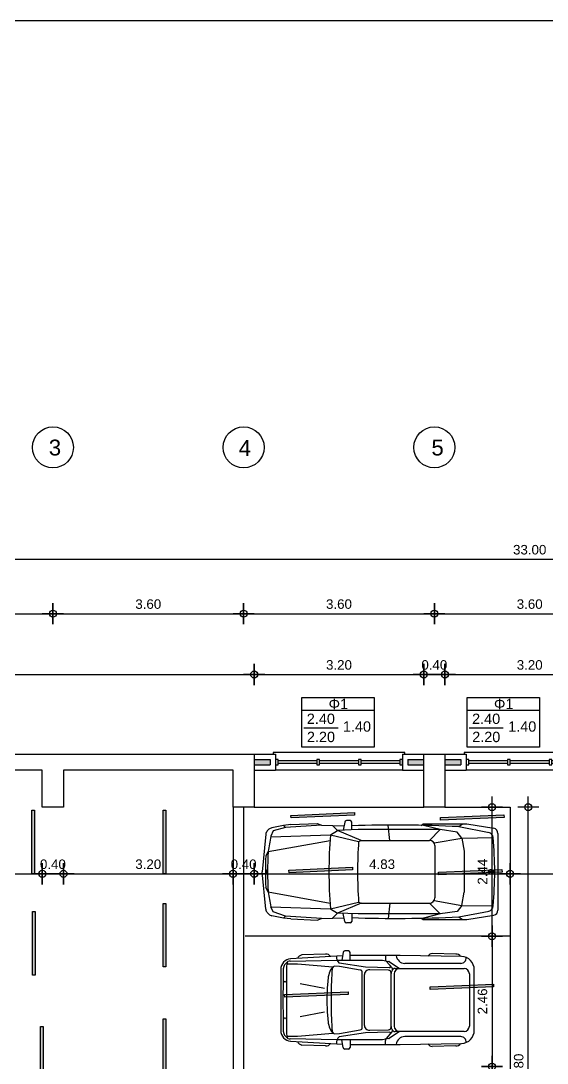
# Model space of a CAD drawing. Header units: metres. Extents: x -11 to 85, y -301 to 135.
# Drawn here: x 21.67 to 31.6, y -262.03 to -242.34 of the extents above; entities that cross this region are included whole.
import ezdxf

# ---------------------------------------------------------------- set-up
doc = ezdxf.new("R2010")
doc.units = ezdxf.units.M
doc.header["$LTSCALE"] = 0.036
doc.header["$PDMODE"] = 2
for name, color, linetype in [('arxitek ypogeio', 252, 'Continuous'), ('BORDER', 5, 'Continuous'), ('DIMBLK', 252, 'Continuous'), ('hatch color', 252, 'Continuous'), ('HLEK_FL001_SYMBOLS', 230, 'Continuous'), ('LAYER-ON', 4, 'Continuous'), ('Parathira', 252, 'Continuous')]:
    doc.layers.add(name, color=color, linetype=linetype)
doc.styles.add('COMU-N', font='arial.ttf')
doc.styles.get("Standard").update_dxf_attribs({"font": 'arial.ttf'})
doc.dimstyles.new('CADWDOT', dxfattribs={"dimscale": 0.1, "dimtxt": 1.8, "dimasz": 0.08, "dimexe": 2, "dimexo": 0, "dimgap": 0.09, "dimtad": 0, "dimrnd": 0.001, "dimzin": 0, "dimdsep": 46, "dimtxsty": 'Standard', "dimblk1": 'ARTDIM', "dimblk2": 'ARTDIM', "dimsah": 1, "dimcen": 0.09, "dimdle": 0.05, "dimse1": 1, "dimse2": 1, "dimadec": 0, "dimazin": 0, "dimtfac": 1, "dimtmove": 0, "dimatfit": 3, "dimldrblk": 'ARTDIM', "dimfxl": 2, "dimtvp": 0.9999, "dimtolj": 1, "dimtzin": 0, "dimarcsym": 0})

# ---------------------------------------------------------------- blocks, each defined once
blk = doc.blocks.new('ARTDIM')
at = {"layer": 'DIMBLK'}
for p, q in [((0, -24.9975), (0, 24.9975)), ((-24.9975, 0), (24.9975, 0))]:
    blk.add_line(p, q, dxfattribs=at)
blk.add_circle((0, 0), 8.25, dxfattribs=at)
blk = doc.blocks.new('*D1477')
at = {"layer": 'arxitek ypogeio', "color": 0, "lineweight": -2}
blk.add_line((14.782, -252.514), (47.766, -252.514), dxfattribs=at)
at = {"layer": 'Defpoints', "color": 0, "transparency": 16777216}
for p in [(47.774, -252.514), (14.774, -255.733), (47.774, -255.733)]:
    blk.add_point(p, dxfattribs=at)
at = {"layer": 'arxitek ypogeio', "color": 0, "lineweight": -2, "xscale": 0.008, "yscale": 0.008, "zscale": 0.008, "rotation": 180}
blk.add_blockref('ARTDIM', (14.774, -252.514), dxfattribs=at)
at = {"layer": 'arxitek ypogeio', "color": 0, "lineweight": -2, "xscale": 0.008, "yscale": 0.008, "zscale": 0.008}
blk.add_blockref('ARTDIM', (47.774, -252.514), dxfattribs=at)
at = {"layer": 'arxitek ypogeio', "color": 0, "insert": (31.274, -252.334), "char_height": 0.18, "attachment_point": 5}
blk.add_mtext('\\A1;33.00', dxfattribs=at)
blk = doc.blocks.new('*D1479')
at = {"layer": 'arxitek ypogeio', "color": 0, "lineweight": -2}
blk.add_line((18.682, -253.541), (22.266, -253.541), dxfattribs=at)
at = {"layer": 'Defpoints', "color": 0, "transparency": 16777216}
for p in [(18.674, -250.325), (22.274, -250.325), (22.274, -253.541)]:
    blk.add_point(p, dxfattribs=at)
at = {"layer": 'arxitek ypogeio', "color": 0, "lineweight": -2, "xscale": 0.008, "yscale": 0.008, "zscale": 0.008, "rotation": 180}
blk.add_blockref('ARTDIM', (18.674, -253.541), dxfattribs=at)
at = {"layer": 'arxitek ypogeio', "color": 0, "lineweight": -2, "xscale": 0.008, "yscale": 0.008, "zscale": 0.008}
blk.add_blockref('ARTDIM', (22.274, -253.541), dxfattribs=at)
at = {"layer": 'arxitek ypogeio', "color": 0, "insert": (20.474, -253.361), "char_height": 0.18, "attachment_point": 5}
blk.add_mtext('\\A1;3.60', dxfattribs=at)
blk = doc.blocks.new('*D1480')
at = {"layer": 'arxitek ypogeio', "color": 0, "lineweight": -2}
blk.add_line((22.282, -253.541), (25.866, -253.541), dxfattribs=at)
at = {"layer": 'Defpoints', "color": 0, "transparency": 16777216}
for p in [(22.274, -250.325), (25.874, -250.325), (25.874, -253.541)]:
    blk.add_point(p, dxfattribs=at)
at = {"layer": 'arxitek ypogeio', "color": 0, "lineweight": -2, "xscale": 0.008, "yscale": 0.008, "zscale": 0.008, "rotation": 180}
blk.add_blockref('ARTDIM', (22.274, -253.541), dxfattribs=at)
at = {"layer": 'arxitek ypogeio', "color": 0, "lineweight": -2, "xscale": 0.008, "yscale": 0.008, "zscale": 0.008}
blk.add_blockref('ARTDIM', (25.874, -253.541), dxfattribs=at)
at = {"layer": 'arxitek ypogeio', "color": 0, "insert": (24.074, -253.361), "char_height": 0.18, "attachment_point": 5}
blk.add_mtext('\\A1;3.60', dxfattribs=at)
blk = doc.blocks.new('*D1481')
at = {"layer": 'arxitek ypogeio', "color": 0, "lineweight": -2}
blk.add_line((25.882, -253.541), (29.466, -253.541), dxfattribs=at)
at = {"layer": 'Defpoints', "color": 0, "transparency": 16777216}
for p in [(25.874, -250.325), (29.474, -250.325), (29.474, -253.541)]:
    blk.add_point(p, dxfattribs=at)
at = {"layer": 'arxitek ypogeio', "color": 0, "lineweight": -2, "xscale": 0.008, "yscale": 0.008, "zscale": 0.008, "rotation": 180}
blk.add_blockref('ARTDIM', (25.874, -253.541), dxfattribs=at)
at = {"layer": 'arxitek ypogeio', "color": 0, "lineweight": -2, "xscale": 0.008, "yscale": 0.008, "zscale": 0.008}
blk.add_blockref('ARTDIM', (29.474, -253.541), dxfattribs=at)
at = {"layer": 'arxitek ypogeio', "color": 0, "insert": (27.674, -253.361), "char_height": 0.18, "attachment_point": 5}
blk.add_mtext('\\A1;3.60', dxfattribs=at)
blk = doc.blocks.new('*D1482')
at = {"layer": 'arxitek ypogeio', "color": 0, "lineweight": -2}
blk.add_line((29.482, -253.541), (33.066, -253.541), dxfattribs=at)
at = {"layer": 'Defpoints', "color": 0, "transparency": 16777216}
for p in [(29.474, -250.325), (33.074, -250.325), (33.074, -253.541)]:
    blk.add_point(p, dxfattribs=at)
at = {"layer": 'arxitek ypogeio', "color": 0, "lineweight": -2, "xscale": 0.008, "yscale": 0.008, "zscale": 0.008, "rotation": 180}
blk.add_blockref('ARTDIM', (29.474, -253.541), dxfattribs=at)
at = {"layer": 'arxitek ypogeio', "color": 0, "lineweight": -2, "xscale": 0.008, "yscale": 0.008, "zscale": 0.008}
blk.add_blockref('ARTDIM', (33.074, -253.541), dxfattribs=at)
at = {"layer": 'arxitek ypogeio', "color": 0, "insert": (31.274, -253.361), "char_height": 0.18, "attachment_point": 5}
blk.add_mtext('\\A1;3.60', dxfattribs=at)
blk = doc.blocks.new('*D1488')
at = {"layer": 'arxitek ypogeio', "color": 0, "lineweight": -2}
blk.add_line((14.782, -254.69), (26.066, -254.69), dxfattribs=at)
at = {"layer": 'Defpoints', "color": 0, "transparency": 16777216}
for p in [(26.074, -254.69), (14.774, -255.733), (26.074, -255.733)]:
    blk.add_point(p, dxfattribs=at)
at = {"layer": 'arxitek ypogeio', "color": 0, "lineweight": -2, "xscale": 0.008, "yscale": 0.008, "zscale": 0.008, "rotation": 180}
blk.add_blockref('ARTDIM', (14.774, -254.69), dxfattribs=at)
at = {"layer": 'arxitek ypogeio', "color": 0, "lineweight": -2, "xscale": 0.008, "yscale": 0.008, "zscale": 0.008}
blk.add_blockref('ARTDIM', (26.074, -254.69), dxfattribs=at)
at = {"layer": 'arxitek ypogeio', "color": 0, "insert": (20.424, -254.51), "char_height": 0.18, "attachment_point": 5}
blk.add_mtext('\\A1;11.30', dxfattribs=at)
blk = doc.blocks.new('*D1489')
at = {"layer": 'arxitek ypogeio', "color": 0, "lineweight": -2}
blk.add_line((26.082, -254.69), (29.266, -254.69), dxfattribs=at)
at = {"layer": 'Defpoints', "color": 0, "transparency": 16777216}
for p in [(29.274, -254.69), (26.074, -255.733), (29.274, -255.733)]:
    blk.add_point(p, dxfattribs=at)
at = {"layer": 'arxitek ypogeio', "color": 0, "lineweight": -2, "xscale": 0.008, "yscale": 0.008, "zscale": 0.008, "rotation": 180}
blk.add_blockref('ARTDIM', (26.074, -254.69), dxfattribs=at)
at = {"layer": 'arxitek ypogeio', "color": 0, "lineweight": -2, "xscale": 0.008, "yscale": 0.008, "zscale": 0.008}
blk.add_blockref('ARTDIM', (29.274, -254.69), dxfattribs=at)
at = {"layer": 'arxitek ypogeio', "color": 0, "insert": (27.674, -254.51), "char_height": 0.18, "attachment_point": 5}
blk.add_mtext('\\A1;3.20', dxfattribs=at)
blk = doc.blocks.new('*D1490')
at = {"layer": 'arxitek ypogeio', "color": 0, "lineweight": -2}
blk.add_line((29.282, -254.69), (29.666, -254.69), dxfattribs=at)
at = {"layer": 'Defpoints', "color": 0, "transparency": 16777216}
for p in [(29.674, -254.69), (29.274, -255.733), (29.674, -255.733)]:
    blk.add_point(p, dxfattribs=at)
at = {"layer": 'arxitek ypogeio', "color": 0, "lineweight": -2, "xscale": 0.008, "yscale": 0.008, "zscale": 0.008, "rotation": 180}
blk.add_blockref('ARTDIM', (29.274, -254.69), dxfattribs=at)
at = {"layer": 'arxitek ypogeio', "color": 0, "lineweight": -2, "xscale": 0.008, "yscale": 0.008, "zscale": 0.008}
blk.add_blockref('ARTDIM', (29.674, -254.69), dxfattribs=at)
at = {"layer": 'arxitek ypogeio', "color": 0, "insert": (29.474, -254.51), "char_height": 0.18, "attachment_point": 5}
blk.add_mtext('\\A1;0.40', dxfattribs=at)
blk = doc.blocks.new('*D1491')
at = {"layer": 'arxitek ypogeio', "color": 0, "lineweight": -2}
blk.add_line((29.682, -254.69), (32.866, -254.69), dxfattribs=at)
at = {"layer": 'Defpoints', "color": 0, "transparency": 16777216}
for p in [(32.874, -254.69), (29.674, -255.733), (32.874, -255.733)]:
    blk.add_point(p, dxfattribs=at)
at = {"layer": 'arxitek ypogeio', "color": 0, "lineweight": -2, "xscale": 0.008, "yscale": 0.008, "zscale": 0.008, "rotation": 180}
blk.add_blockref('ARTDIM', (29.674, -254.69), dxfattribs=at)
at = {"layer": 'arxitek ypogeio', "color": 0, "lineweight": -2, "xscale": 0.008, "yscale": 0.008, "zscale": 0.008}
blk.add_blockref('ARTDIM', (32.874, -254.69), dxfattribs=at)
at = {"layer": 'arxitek ypogeio', "color": 0, "insert": (31.274, -254.51), "char_height": 0.18, "attachment_point": 5}
blk.add_mtext('\\A1;3.20', dxfattribs=at)
blk = doc.blocks.new('*D1553')
at = {"layer": 'arxitek ypogeio', "color": 0, "lineweight": -2}
blk.add_line((18.982, -258.455), (22.066, -258.455), dxfattribs=at)
at = {"layer": 'Defpoints', "color": 0, "transparency": 16777216}
for p in [(18.974, -257.676), (22.074, -257.726), (22.074, -258.455)]:
    blk.add_point(p, dxfattribs=at)
at = {"layer": 'arxitek ypogeio', "color": 0, "lineweight": -2, "xscale": 0.008, "yscale": 0.008, "zscale": 0.008, "rotation": 180}
blk.add_blockref('ARTDIM', (18.974, -258.455), dxfattribs=at)
at = {"layer": 'arxitek ypogeio', "color": 0, "lineweight": -2, "xscale": 0.008, "yscale": 0.008, "zscale": 0.008}
blk.add_blockref('ARTDIM', (22.074, -258.455), dxfattribs=at)
at = {"layer": 'arxitek ypogeio', "color": 0, "insert": (20.524, -258.275), "char_height": 0.18, "attachment_point": 5}
blk.add_mtext('\\A1;3.10', dxfattribs=at)
blk = doc.blocks.new('*D1554')
at = {"layer": 'arxitek ypogeio', "color": 0, "lineweight": -2}
blk.add_line((22.082, -258.455), (22.466, -258.455), dxfattribs=at)
at = {"layer": 'Defpoints', "color": 0, "transparency": 16777216}
for p in [(22.074, -258.076), (22.474, -258.076), (22.474, -258.455)]:
    blk.add_point(p, dxfattribs=at)
at = {"layer": 'arxitek ypogeio', "color": 0, "lineweight": -2, "xscale": 0.008, "yscale": 0.008, "zscale": 0.008, "rotation": 180}
blk.add_blockref('ARTDIM', (22.074, -258.455), dxfattribs=at)
at = {"layer": 'arxitek ypogeio', "color": 0, "lineweight": -2, "xscale": 0.008, "yscale": 0.008, "zscale": 0.008}
blk.add_blockref('ARTDIM', (22.474, -258.455), dxfattribs=at)
at = {"layer": 'arxitek ypogeio', "color": 0, "insert": (22.274, -258.275), "char_height": 0.18, "attachment_point": 5}
blk.add_mtext('\\A1;0.40', dxfattribs=at)
blk = doc.blocks.new('*D1555')
at = {"layer": 'arxitek ypogeio', "color": 0, "lineweight": -2}
blk.add_line((22.482, -258.455), (25.666, -258.455), dxfattribs=at)
at = {"layer": 'Defpoints', "color": 0, "transparency": 16777216}
for p in [(22.474, -257.726), (25.674, -257.726), (25.674, -258.455)]:
    blk.add_point(p, dxfattribs=at)
at = {"layer": 'arxitek ypogeio', "color": 0, "lineweight": -2, "xscale": 0.008, "yscale": 0.008, "zscale": 0.008, "rotation": 180}
blk.add_blockref('ARTDIM', (22.474, -258.455), dxfattribs=at)
at = {"layer": 'arxitek ypogeio', "color": 0, "lineweight": -2, "xscale": 0.008, "yscale": 0.008, "zscale": 0.008}
blk.add_blockref('ARTDIM', (25.674, -258.455), dxfattribs=at)
at = {"layer": 'arxitek ypogeio', "color": 0, "insert": (24.074, -258.275), "char_height": 0.18, "attachment_point": 5}
blk.add_mtext('\\A1;3.20', dxfattribs=at)
blk = doc.blocks.new('*D1556')
at = {"layer": 'arxitek ypogeio', "color": 0, "lineweight": -2}
blk.add_line((25.682, -258.455), (26.066, -258.455), dxfattribs=at)
at = {"layer": 'Defpoints', "color": 0, "transparency": 16777216}
for p in [(25.674, -258.076), (26.074, -258.076), (26.074, -258.455)]:
    blk.add_point(p, dxfattribs=at)
at = {"layer": 'arxitek ypogeio', "color": 0, "lineweight": -2, "xscale": 0.008, "yscale": 0.008, "zscale": 0.008, "rotation": 180}
blk.add_blockref('ARTDIM', (25.674, -258.455), dxfattribs=at)
at = {"layer": 'arxitek ypogeio', "color": 0, "lineweight": -2, "xscale": 0.008, "yscale": 0.008, "zscale": 0.008}
blk.add_blockref('ARTDIM', (26.074, -258.455), dxfattribs=at)
at = {"layer": 'arxitek ypogeio', "color": 0, "insert": (25.874, -258.275), "char_height": 0.18, "attachment_point": 5}
blk.add_mtext('\\A1;0.40', dxfattribs=at)
blk = doc.blocks.new('*D1557')
at = {"layer": 'arxitek ypogeio', "color": 0, "lineweight": -2}
blk.add_line((26.082, -258.455), (30.895, -258.455), dxfattribs=at)
at = {"layer": 'Defpoints', "color": 0, "transparency": 16777216}
for p in [(26.074, -257.196), (30.903, -257.196), (30.903, -258.455)]:
    blk.add_point(p, dxfattribs=at)
at = {"layer": 'arxitek ypogeio', "color": 0, "lineweight": -2, "xscale": 0.008, "yscale": 0.008, "zscale": 0.008, "rotation": 180}
blk.add_blockref('ARTDIM', (26.074, -258.455), dxfattribs=at)
at = {"layer": 'arxitek ypogeio', "color": 0, "lineweight": -2, "xscale": 0.008, "yscale": 0.008, "zscale": 0.008}
blk.add_blockref('ARTDIM', (30.903, -258.455), dxfattribs=at)
at = {"layer": 'arxitek ypogeio', "color": 0, "insert": (28.488, -258.275), "char_height": 0.18, "attachment_point": 5}
blk.add_mtext('\\A1;4.83', dxfattribs=at)
blk = doc.blocks.new('*D1558')
at = {"layer": 'arxitek ypogeio', "color": 0, "lineweight": -2}
blk.add_line((30.911, -258.455), (42.366, -258.455), dxfattribs=at)
at = {"layer": 'Defpoints', "color": 0, "transparency": 16777216}
for p in [(30.903, -257.196), (42.374, -257.196), (42.374, -258.455)]:
    blk.add_point(p, dxfattribs=at)
at = {"layer": 'arxitek ypogeio', "color": 0, "lineweight": -2, "xscale": 0.008, "yscale": 0.008, "zscale": 0.008, "rotation": 180}
blk.add_blockref('ARTDIM', (30.903, -258.455), dxfattribs=at)
at = {"layer": 'arxitek ypogeio', "color": 0, "lineweight": -2, "xscale": 0.008, "yscale": 0.008, "zscale": 0.008}
blk.add_blockref('ARTDIM', (42.374, -258.455), dxfattribs=at)
at = {"layer": 'arxitek ypogeio', "color": 0, "insert": (36.638, -258.275), "char_height": 0.18, "attachment_point": 5}
blk.add_mtext('\\A1;11.47', dxfattribs=at)
blk = doc.blocks.new('*D1562')
at = {"layer": 'arxitek ypogeio', "color": 0, "lineweight": -2}
blk.add_line((31.247, -266.988), (31.247, -257.204), dxfattribs=at)
at = {"layer": 'Defpoints', "color": 0, "transparency": 16777216}
for p in [(30.442, -257.196), (31.247, -257.196), (30.442, -266.996)]:
    blk.add_point(p, dxfattribs=at)
at = {"layer": 'arxitek ypogeio', "color": 0, "lineweight": -2, "xscale": 0.008, "yscale": 0.008, "zscale": 0.008}
for p, rotation in [((31.247, -257.196), 90), ((31.247, -266.996), 270)]:
    blk.add_blockref('ARTDIM', p, dxfattribs=dict(at, rotation=rotation))
at = {"layer": 'arxitek ypogeio', "color": 0, "insert": (31.067, -262.096), "char_height": 0.18, "attachment_point": 5, "rotation": 90}
blk.add_mtext('\\A1;9.80', dxfattribs=at)
blk = doc.blocks.new('*D1606')
at = {"layer": 'arxitek ypogeio', "color": 0, "lineweight": -2}
blk.add_line((30.563, -259.626), (30.563, -257.204), dxfattribs=at)
at = {"layer": 'Defpoints', "color": 0, "transparency": 16777216}
for p in [(29.758, -257.196), (30.563, -257.196), (29.758, -259.634)]:
    blk.add_point(p, dxfattribs=at)
at = {"layer": 'arxitek ypogeio', "color": 0, "lineweight": -2, "xscale": 0.008, "yscale": 0.008, "zscale": 0.008}
for p, rotation in [((30.563, -257.196), 90), ((30.563, -259.634), 270)]:
    blk.add_blockref('ARTDIM', p, dxfattribs=dict(at, rotation=rotation))
at = {"layer": 'arxitek ypogeio', "color": 0, "insert": (30.383, -258.415), "char_height": 0.18, "attachment_point": 5, "rotation": 90}
blk.add_mtext('\\A1;2.44', dxfattribs=at)
blk = doc.blocks.new('*D1607')
at = {"layer": 'arxitek ypogeio', "color": 0, "lineweight": -2}
blk.add_line((30.563, -259.642), (30.563, -262.088), dxfattribs=at)
at = {"layer": 'Defpoints', "color": 0, "transparency": 16777216}
for p in [(29.758, -259.634), (29.758, -262.096), (30.563, -262.096)]:
    blk.add_point(p, dxfattribs=at)
at = {"layer": 'arxitek ypogeio', "color": 0, "lineweight": -2, "xscale": 0.008, "yscale": 0.008, "zscale": 0.008}
for p, rotation in [((30.563, -259.634), 90), ((30.563, -262.096), 270)]:
    blk.add_blockref('ARTDIM', p, dxfattribs=dict(at, rotation=rotation))
at = {"layer": 'arxitek ypogeio', "color": 0, "insert": (30.383, -260.865), "char_height": 0.18, "attachment_point": 5, "rotation": 90}
blk.add_mtext('\\A1;2.46', dxfattribs=at)
blk = doc.blocks.new('*D1608')
at = {"layer": 'arxitek ypogeio', "color": 0, "lineweight": -2}
blk.add_line((30.563, -262.104), (30.563, -264.626), dxfattribs=at)
at = {"layer": 'Defpoints', "color": 0, "transparency": 16777216}
for p in [(29.758, -262.096), (29.758, -264.634), (30.563, -264.634)]:
    blk.add_point(p, dxfattribs=at)
at = {"layer": 'arxitek ypogeio', "color": 0, "lineweight": -2, "xscale": 0.008, "yscale": 0.008, "zscale": 0.008}
for p, rotation in [((30.563, -262.096), 90), ((30.563, -264.634), 270)]:
    blk.add_blockref('ARTDIM', p, dxfattribs=dict(at, rotation=rotation))
at = {"layer": 'arxitek ypogeio', "color": 0, "insert": (30.383, -263.365), "char_height": 0.18, "attachment_point": 5, "rotation": 90}
blk.add_mtext('\\A1;2.54', dxfattribs=at)
blk = doc.blocks.new('A$C52D13D70')
at = {"layer": 'Parathira'}
for p, q in [((-0.33, 0.04), (-0.33, -2.44)), ((-0.3, 0.04), (-0.33, 0.04)), ((-0.1, 0), (-0.2, 0)), ((-0.2, 0), (-0.2, -0.05)), ((-0.1, -0.05), (-0.1, 0)), ((0, 0), (0, -2.4)), ((-0.2, -0.05), (-0.1, -0.05)), ((-0.175, -0.05), (-0.175, -0.783)), ((-0.125, -0.05), (-0.125, -0.783)), ((-0.1, -0.783), (-0.2, -0.783)), ((-0.2, -0.783), (-0.2, -0.833)), ((-0.1, -0.833), (-0.1, -0.783)), ((-0.2, -0.833), (-0.1, -0.833)), ((-0.175, -0.833), (-0.175, -1.567)), ((-0.125, -0.833), (-0.125, -1.567)), ((-0.1, -1.567), (-0.2, -1.567)), ((-0.2, -1.567), (-0.2, -1.617)), ((-0.1, -1.617), (-0.1, -1.567)), ((-0.2, -1.617), (-0.1, -1.617)), ((-0.175, -1.617), (-0.175, -2.35)), ((-0.125, -1.617), (-0.125, -2.35)), ((-0.1, -2.35), (-0.2, -2.35)), ((-0.2, -2.35), (-0.2, -2.4)), ((-0.1, -2.4), (-0.1, -2.35)), ((-0.33, -2.44), (-0.3, -2.44)), ((-0.2, -2.4), (-0.1, -2.4))]:
    blk.add_line(p, q, dxfattribs=at)
blk = doc.blocks.new('art103')
at = {"layer": 'BORDER'}
blk.add_line((20.75, 14.6), (0.25, 14.6), dxfattribs=at)
blk = doc.blocks.new('lampes fthorismou 120')
at = {"layer": 'hatch color'}
blk.add_hatch(color=181, dxfattribs=at).paths.add_polyline_path([(84.181, -99.264), (84.181, -99.214), (85.381, -99.214), (85.381, -99.264)])
at = {"layer": 'HLEK_FL001_SYMBOLS'}
blk.add_lwpolyline([(84.181, -99.264), (84.181, -99.214), (85.381, -99.214), (85.381, -99.264)], close=True, dxfattribs=at)

msp = doc.modelspace()

# ---------------------------------------------------------------- hatches: boundary and pattern name
at = {"layer": 'arxitek ypogeio'}
for points in [[(26.374, -256.296), (26.074, -256.296), (26.074, -256.396), (26.374, -256.396)], [(29.274, -256.296), (28.974, -256.296), (28.974, -256.396), (29.274, -256.396)], [(29.974, -256.296), (29.674, -256.296), (29.674, -256.396), (29.974, -256.396)]]:
    msp.add_hatch(color=256, dxfattribs=at).paths.add_polyline_path(points)

# ---------------------------------------------------------------- linework, layer by layer
for p, q in [((26.971, -256.061), (26.971, -255.123)), ((26.971, -255.123), (28.338, -255.123)), ((28.338, -255.123), (28.338, -256.061)), ((30.091, -256.061), (30.091, -255.123)), ((30.091, -255.123), (31.459, -255.123)), ((31.459, -255.123), (31.459, -256.061)), ((28.338, -255.369), (26.971, -255.369)), ((31.459, -255.369), (30.091, -255.369)), ((27.01, -255.695), (27.656, -255.695)), ((30.13, -255.695), (30.776, -255.695)), ((28.338, -256.061), (26.971, -256.061)), ((31.459, -256.061), (30.091, -256.061)), ((26.074, -256.196), (26.474, -256.196)), ((26.074, -256.296), (26.374, -256.296)), ((26.374, -256.296), (26.374, -256.396)), ((26.474, -256.196), (26.474, -256.496)), ((28.874, -256.196), (28.874, -256.496)), ((28.874, -256.196), (29.274, -256.196)), ((28.974, -256.296), (29.274, -256.296)), ((28.974, -256.296), (28.974, -256.396)), ((29.674, -256.196), (30.074, -256.196)), ((29.674, -256.296), (29.974, -256.296)), ((29.974, -256.296), (29.974, -256.396)), ((30.074, -256.196), (30.074, -256.496)), ((26.074, -256.396), (26.374, -256.396)), ((26.074, -256.496), (26.474, -256.496)), ((28.874, -256.496), (29.274, -256.496)), ((28.974, -256.396), (29.274, -256.396)), ((29.674, -256.396), (29.974, -256.396)), ((29.674, -256.496), (30.074, -256.496)), ((25.674, -257.196), (25.674, -264.084)), ((25.874, -257.196), (25.874, -264.084)), ((26.074, -257.196), (29.274, -257.196)), ((29.674, -257.196), (30.903, -257.196)), ((30.903, -257.196), (30.903, -266.996)), ((26.767, -257.524), (26.628, -257.542)), ((26.767, -257.524), (27.26, -257.502)), ((27.26, -257.502), (27.344, -257.536)), ((27.784, -257.479), (27.755, -257.63)), ((27.884, -257.449), (27.814, -257.449)), ((27.914, -257.624), (27.914, -257.479)), ((29.227, -257.54), (29.264, -257.512)), ((29.264, -257.512), (30.088, -257.512)), ((29.934, -257.564), (30.004, -257.512)), ((30.004, -257.512), (30.088, -257.512)), ((30.088, -257.512), (30.596, -257.595)), ((26.292, -257.709), (26.224, -258.416)), ((26.352, -257.614), (26.321, -257.645)), ((26.387, -257.757), (27.514, -257.719)), ((26.432, -257.646), (26.39, -257.746)), ((26.628, -257.542), (26.406, -257.587)), ((26.664, -257.579), (26.432, -257.646)), ((26.664, -257.579), (26.628, -257.542)), ((27.344, -257.536), (26.664, -257.579)), ((27.344, -257.536), (27.771, -257.546)), ((27.514, -257.719), (27.644, -257.636)), ((27.514, -257.719), (28.044, -257.843)), ((27.644, -257.636), (27.554, -257.542)), ((28.034, -257.619), (27.644, -257.636)), ((28.094, -257.823), (27.644, -257.636)), ((29.584, -257.619), (28.034, -257.619)), ((28.634, -257.823), (28.601, -257.535)), ((29.584, -257.619), (29.267, -257.541)), ((29.384, -257.823), (29.584, -257.619)), ((29.904, -257.669), (29.584, -257.619)), ((29.994, -257.779), (29.904, -257.669)), ((29.934, -257.564), (30.506, -257.674)), ((30.674, -257.693), (30.674, -259.14)), ((26.339, -258.034), (27.506, -257.823)), ((28.044, -257.843), (28.094, -257.823)), ((28.094, -257.823), (29.384, -257.823)), ((29.47, -257.871), (29.994, -257.779)), ((29.994, -257.779), (30.584, -257.772)), ((29.994, -257.779), (30.034, -258.029)), ((26.339, -258.034), (26.293, -258.118)), ((29.484, -257.923), (29.484, -258.91)), ((30.034, -258.029), (30.034, -258.804)), ((26.292, -259.123), (26.224, -258.416)), ((26.292, -259.123), (26.224, -258.416)), ((30.542, -258.416), (30.501, -258.416)), ((30.542, -258.416), (30.561, -258.381)), ((30.542, -258.416), (30.562, -258.452)), ((26.339, -258.798), (26.293, -258.715)), ((26.339, -258.798), (27.506, -259.01)), ((29.994, -259.054), (30.034, -258.804)), ((26.432, -259.176), (26.39, -259.076)), ((26.39, -259.076), (27.514, -259.114)), ((27.514, -259.114), (28.044, -258.99)), ((28.094, -259.01), (27.644, -259.197)), ((28.044, -258.99), (28.094, -259.01)), ((28.094, -259.01), (29.384, -259.01)), ((28.634, -259.01), (28.601, -259.297)), ((29.384, -259.01), (29.584, -259.214)), ((29.47, -258.961), (29.994, -259.054)), ((29.994, -259.054), (29.904, -259.164)), ((29.994, -259.054), (30.584, -259.061)), ((26.352, -259.218), (26.321, -259.187)), ((26.628, -259.291), (26.406, -259.246)), ((26.664, -259.253), (26.432, -259.176)), ((26.664, -259.253), (26.628, -259.291)), ((26.767, -259.308), (26.628, -259.291)), ((27.344, -259.297), (26.664, -259.253)), ((27.26, -259.33), (27.344, -259.297)), ((27.344, -259.297), (27.771, -259.287)), ((27.514, -259.114), (27.644, -259.197)), ((27.644, -259.197), (27.554, -259.291)), ((28.034, -259.214), (27.644, -259.197)), ((27.784, -259.354), (27.755, -259.203)), ((27.914, -259.209), (27.914, -259.354)), ((29.584, -259.214), (28.034, -259.214)), ((29.227, -259.293), (29.264, -259.321)), ((29.584, -259.214), (29.267, -259.292)), ((29.904, -259.164), (29.584, -259.214)), ((29.934, -259.269), (30.506, -259.158)), ((29.934, -259.269), (30.004, -259.321)), ((30.088, -259.321), (30.596, -259.237)), ((26.767, -259.308), (27.26, -259.33)), ((27.884, -259.384), (27.814, -259.384)), ((29.264, -259.321), (30.088, -259.321)), ((30.903, -259.634), (25.903, -259.634)), ((26.753, -260.103), (27.635, -260.083)), ((27.74, -260.004), (26.762, -260.063)), ((27.422, -259.97), (26.975, -259.987)), ((27.635, -260.083), (27.715, -260.083)), ((27.715, -260.083), (27.992, -260.088)), ((27.753, -259.942), (27.725, -260.083)), ((27.853, -259.912), (27.783, -259.912)), ((27.883, -260.086), (27.883, -259.942)), ((27.909, -260.001), (27.883, -260.001)), ((27.958, -260), (27.909, -260.001)), ((28.006, -260), (27.958, -260)), ((28.053, -260), (28.006, -260)), ((28.1, -260), (28.053, -260)), ((28.148, -260), (28.1, -260)), ((28.197, -260), (28.148, -260)), ((28.248, -260.001), (28.197, -260)), ((28.517, -260.001), (28.248, -260.001)), ((28.584, -260.001), (28.517, -260.001)), ((28.551, -260.001), (28.55, -260.073)), ((28.635, -260.001), (28.584, -260.001)), ((28.698, -260.001), (28.635, -260.001)), ((28.764, -260), (28.698, -260.001)), ((28.83, -260), (28.764, -260)), ((29.987, -260.018), (28.83, -260)), ((29.881, -259.97), (29.434, -259.959)), ((26.574, -260.262), (26.574, -260.838)), ((26.625, -260.475), (26.625, -260.239)), ((26.648, -260.176), (26.678, -260.14)), ((26.681, -260.216), (26.681, -260.475)), ((26.703, -260.117), (26.684, -260.191)), ((26.693, -260.157), (26.893, -260.157)), ((26.893, -260.157), (27.56, -260.215)), ((27.516, -260.271), (27.501, -260.301)), ((27.536, -260.242), (27.516, -260.271)), ((27.56, -260.215), (27.536, -260.242)), ((27.683, -260.204), (27.598, -260.2)), ((28.172, -260.216), (27.677, -260.141)), ((28.074, -260.272), (27.683, -260.204)), ((27.992, -260.088), (28.497, -260.088)), ((28.628, -260.228), (28.172, -260.216)), ((28.609, -260.277), (28.253, -260.268)), ((28.497, -260.088), (28.616, -260.109)), ((28.569, -260.113), (28.679, -260.234)), ((28.623, -260.112), (28.818, -260.244)), ((28.684, -260.266), (28.662, -260.317)), ((28.733, -260.244), (30.035, -260.244)), ((29.975, -260.146), (28.916, -260.146)), ((30.229, -260.838), (30.229, -260.267)), ((26.619, -260.838), (26.625, -260.475)), ((26.681, -260.475), (26.681, -260.838)), ((27.464, -260.466), (27.461, -260.5)), ((27.468, -260.432), (27.464, -260.466)), ((27.473, -260.398), (27.468, -260.432)), ((27.48, -260.365), (27.473, -260.398)), ((27.489, -260.333), (27.48, -260.365)), ((27.501, -260.301), (27.489, -260.333)), ((28.114, -260.838), (28.114, -260.321)), ((28.151, -260.368), (28.151, -260.838)), ((28.658, -260.838), (28.658, -260.327)), ((28.716, -260.344), (28.716, -260.838)), ((30.135, -260.344), (30.135, -260.838)), ((26.661, -260.495), (26.645, -260.495)), ((26.939, -260.525), (27.403, -260.616)), ((27.45, -260.658), (27.449, -260.685)), ((27.451, -260.629), (27.45, -260.658)), ((27.453, -260.598), (27.451, -260.629)), ((27.455, -260.566), (27.453, -260.598)), ((27.458, -260.533), (27.455, -260.566)), ((27.461, -260.5), (27.458, -260.533)), ((26.574, -260.838), (26.574, -261.414)), ((26.625, -261.202), (26.619, -260.838)), ((26.681, -260.838), (26.681, -261.202)), ((27.447, -260.752), (27.446, -260.769)), ((27.446, -260.769), (27.446, -260.785)), ((27.446, -260.785), (27.446, -260.826)), ((27.446, -260.826), (27.446, -260.851)), ((27.446, -260.851), (27.446, -260.877)), ((27.448, -260.71), (27.447, -260.732)), ((27.447, -260.732), (27.447, -260.752)), ((27.449, -260.685), (27.448, -260.71)), ((27.526, -260.739), (27.526, -260.838)), ((27.526, -260.838), (27.526, -260.937)), ((28.114, -261.355), (28.114, -260.838)), ((28.151, -260.838), (28.151, -261.309)), ((28.658, -261.35), (28.658, -260.838)), ((28.716, -260.838), (28.716, -261.333)), ((30.135, -260.838), (30.135, -261.333)), ((30.229, -261.409), (30.229, -260.838)), ((26.939, -261.151), (27.403, -261.061)), ((27.446, -260.877), (27.446, -260.891)), ((27.446, -260.891), (27.446, -260.907)), ((27.446, -260.907), (27.447, -260.925)), ((27.447, -260.925), (27.447, -260.944)), ((27.447, -260.944), (27.448, -260.967)), ((27.448, -260.967), (27.449, -260.991)), ((27.449, -260.991), (27.45, -261.018)), ((27.45, -261.018), (27.451, -261.047)), ((27.451, -261.047), (27.453, -261.078)), ((26.625, -261.438), (26.625, -261.202)), ((26.661, -261.182), (26.645, -261.182)), ((26.681, -261.202), (26.681, -261.46)), ((27.453, -261.078), (27.455, -261.11)), ((27.455, -261.11), (27.458, -261.143)), ((27.458, -261.143), (27.461, -261.177)), ((27.461, -261.177), (27.464, -261.211)), ((27.464, -261.211), (27.468, -261.245)), ((27.468, -261.245), (27.473, -261.278)), ((26.893, -261.52), (27.56, -261.462)), ((27.473, -261.278), (27.48, -261.311)), ((27.48, -261.311), (27.489, -261.344)), ((27.489, -261.344), (27.501, -261.375)), ((27.501, -261.375), (27.516, -261.405)), ((27.516, -261.405), (27.536, -261.434)), ((27.536, -261.434), (27.56, -261.462)), ((28.172, -261.46), (27.677, -261.535)), ((27.683, -261.473), (28.074, -261.405)), ((28.628, -261.448), (28.172, -261.46)), ((28.253, -261.409), (28.609, -261.4)), ((28.569, -261.564), (28.679, -261.442)), ((28.818, -261.433), (28.623, -261.564)), ((28.684, -261.41), (28.662, -261.359)), ((30.035, -261.433), (28.733, -261.433)), ((26.678, -261.537), (26.648, -261.501)), ((26.684, -261.486), (26.703, -261.559)), ((26.693, -261.52), (26.893, -261.52)), ((27.635, -261.594), (26.753, -261.574)), ((26.762, -261.614), (27.74, -261.672)), ((27.598, -261.477), (27.683, -261.473)), ((27.715, -261.594), (27.635, -261.594)), ((27.992, -261.588), (27.715, -261.594)), ((27.753, -261.735), (27.725, -261.593)), ((27.883, -261.59), (27.883, -261.735)), ((28.497, -261.588), (27.992, -261.588)), ((28.616, -261.567), (28.497, -261.588)), ((28.551, -261.676), (28.55, -261.604)), ((28.83, -261.677), (29.987, -261.659)), ((29.975, -261.531), (28.916, -261.531)), ((27.422, -261.706), (26.975, -261.69)), ((27.853, -261.765), (27.783, -261.765)), ((27.883, -261.676), (27.909, -261.676)), ((27.909, -261.676), (27.958, -261.677)), ((27.958, -261.677), (28.006, -261.677)), ((28.006, -261.677), (28.053, -261.677)), ((28.053, -261.677), (28.1, -261.677)), ((28.1, -261.677), (28.148, -261.676)), ((28.148, -261.676), (28.197, -261.676)), ((28.197, -261.676), (28.248, -261.676)), ((28.248, -261.676), (28.517, -261.676)), ((28.517, -261.676), (28.584, -261.676)), ((28.584, -261.676), (28.635, -261.676)), ((28.635, -261.676), (28.698, -261.676)), ((28.698, -261.676), (28.764, -261.676)), ((28.764, -261.676), (28.83, -261.677)), ((29.881, -261.706), (29.434, -261.718))]:
    msp.add_line(p, q, dxfattribs=at)
for points in [[(14.774, -262.946), (14.774, -256.196), (26.074, -256.196), (26.074, -257.196), (25.674, -257.196), (25.674, -256.496), (22.474, -256.496), (22.474, -257.196), (22.074, -257.196), (22.074, -256.496), (18.974, -256.496), (18.974, -256.796), (18.674, -256.796), (18.674, -256.496), (15.074, -256.496), (15.074, -262.946)], [(29.274, -256.196), (29.674, -256.196), (29.674, -257.196), (29.274, -257.196)]]:
    msp.add_lwpolyline(points, close=True, dxfattribs=at)
for centre, radius in [((22.274, -250.4), 0.387), ((25.874, -250.4), 0.387), ((29.474, -250.4), 0.387), ((30.542, -258.416), 0.0428)]:
    msp.add_circle(centre, radius, dxfattribs=at)
for centre, radius, start, end in [((27.814, -257.479), 0.03, 90, 180), ((27.884, -257.479), 0.03, 0, 90), ((26.392, -257.716), 0.1, 135, 176.1574), ((26.423, -257.685), 0.1, 99.6466, 135), ((35.607, -258.416), 8.123, 175.0743, 184.9257), ((28.744, -281.814), 24.279, 87.1887, 91.9572), ((30.484, -257.772), 0.1, 0, 77.6097), ((30.574, -257.693), 0.1, 0, 77.3985), ((36.983, -259.742), 10.78, 169.3344, 170.8877), ((36.167, -258.416), 8.143, 175.9595, 184.0405), ((29.384, -257.923), 0.1, 0, 90), ((23.677, -258.416), 6.937, 354.6694, 5.3306), ((31.197, -258.416), 4.913, 176.5133, 183.4867), ((32.398, -258.416), 6.071, 176.3922, 183.6078), ((26.416, -258.416), 0.121, 173.6389, 180), ((26.416, -258.416), 0.121, 180, 186.3611), ((26.361, -258.41), 0.0645, 164.9365, 173.6389), ((26.361, -258.423), 0.0645, 186.3611, 195.0635), ((26.326, -258.401), 0.0285, 146.9861, 164.9365), ((26.326, -258.432), 0.0285, 195.0635, 213.0139), ((26.305, -258.387), 0.00305, 90, 146.9861), ((26.305, -258.446), 0.00305, 213.0139, 270), ((26.305, -258.387), 0.00305, 33.0139, 90), ((26.305, -258.446), 0.00305, 270, 326.9861), ((26.283, -258.401), 0.0285, 15.0635, 33.0139), ((26.283, -258.432), 0.0285, 326.9861, 344.9365), ((26.248, -258.41), 0.0645, 6.3611, 15.0635), ((26.248, -258.423), 0.0645, 344.9365, 353.6389), ((26.193, -258.416), 0.121, 0, 6.3611), ((26.193, -258.416), 0.121, 353.6389, 0), ((36.23, -257.152), 10.027, 189.4519, 191.0625), ((29.384, -258.91), 0.1, 270, 0), ((30.484, -259.061), 0.1, 282.3903, 0), ((26.392, -259.117), 0.1, 183.8426, 225), ((26.423, -259.148), 0.1, 225, 260.3534), ((28.744, -235.018), 24.279, 268.0428, 272.8113), ((30.574, -259.14), 0.1, 282.6015, 0), ((27.814, -259.354), 0.03, 180, 270), ((27.884, -259.354), 0.03, 270, 0), ((26.774, -260.262), 0.2, 93.3962, 180), ((26.99, -260.095), 0.109, 98.0315, 158.5851), ((27.427, -260.07), 0.1, 31.3111, 93.2088), ((27.787, -260.022), 0.162, 176.0458, 227.3353), ((27.783, -259.942), 0.03, 90, 180), ((27.853, -259.942), 0.03, 0, 90), ((28.6, -260.073), 0.05, 179.3402, 232.1561), ((28.919, -259.979), 0.167, 187.8975, 268.8436), ((29.449, -260.066), 0.109, 98.0315, 147.5445), ((29.886, -260.07), 0.1, 31.3111, 93.2088), ((29.975, -260.046), 0.1, 270, 5.496), ((29.979, -260.267), 0.25, 359.9993, 88.3063), ((26.725, -260.239), 0.1, 140.7466, 180), ((26.755, -260.203), 0.1, 91.3074, 140.7466), ((26.781, -260.216), 0.1, 165.4531, 180), ((33.592, -260.741), 6.067, 175.3352, 179.9878), ((27.596, -260.25), 0.05, 87.1311, 177.3587), ((28.064, -260.321), 0.05, 0, 79.0397), ((28.251, -260.368), 0.1, 88.4989, 180), ((28.608, -260.327), 0.05, 0, 88.4989), ((28.612, -260.129), 0.02, 55.9208, 80.1447), ((28.628, -260.208), 0.02, 268.4989, 41.9819), ((28.733, -260.304), 0.06, 90, 156.8117), ((28.656, -260.254), 0.03, 336.8117, 41.9819), ((28.816, -260.344), 0.1, 90, 180), ((30.035, -260.344), 0.1, 0, 90), ((26.645, -260.475), 0.02, 180, 270), ((26.661, -260.475), 0.02, 270, 0), ((28.708, -260.337), 0.05, 156.8117, 180), ((33.592, -260.936), 6.067, 180.0122, 184.6648), ((26.645, -261.202), 0.02, 90, 180), ((26.661, -261.202), 0.02, 0, 90), ((26.774, -261.414), 0.2, 180, 266.6038), ((26.725, -261.438), 0.1, 180, 219.2534), ((26.781, -261.46), 0.1, 180, 194.5469), ((27.596, -261.427), 0.05, 182.6413, 272.8689), ((28.064, -261.355), 0.05, 280.9603, 0), ((28.251, -261.309), 0.1, 180, 271.5011), ((28.608, -261.35), 0.05, 271.5011, 0), ((28.628, -261.468), 0.02, 318.0181, 91.5011), ((28.708, -261.339), 0.05, 180, 203.1883), ((28.733, -261.373), 0.06, 203.1883, 270), ((28.656, -261.422), 0.03, 318.0181, 23.1883), ((28.816, -261.333), 0.1, 180, 270), ((29.979, -261.409), 0.25, 271.6937, 0.0007), ((30.035, -261.333), 0.1, 270, 0), ((26.755, -261.474), 0.1, 219.2534, 268.6926), ((26.99, -261.582), 0.109, 201.4149, 261.9685), ((27.427, -261.607), 0.1, 266.7912, 328.6889), ((27.787, -261.654), 0.162, 132.6647, 183.9542), ((28.6, -261.603), 0.05, 127.8439, 180.6598), ((28.612, -261.548), 0.02, 279.8553, 304.0792), ((28.919, -261.697), 0.167, 91.1564, 172.1025), ((29.886, -261.607), 0.1, 266.7912, 328.6889), ((29.975, -261.631), 0.1, 354.504, 90), ((27.783, -261.735), 0.03, 180, 270), ((27.853, -261.735), 0.03, 270, 0), ((29.449, -261.61), 0.109, 212.4555, 261.9685)]:
    msp.add_arc(centre, radius, start, end, dxfattribs=at)

# ---------------------------------------------------------------- block references
at = {"layer": 'arxitek ypogeio', "rotation": 270}
for p in [(28.874, -256.496), (32.474, -256.496)]:
    msp.add_blockref('A$C52D13D70', p, dxfattribs=at)
at = {"layer": 'HLEK_FL001_SYMBOLS'}
for p, rotation in [((121.138, -173.074), 270), ((123.618, -173.074), 270), ((116.478, -352.72), 182.548438881226), ((119.3, -352.762), 182.548438881226), ((116.439, -353.754), 182.548438881226), ((119.261, -353.796), 182.548438881226), ((123.618, -174.832), 270), ((121.153, -174.988), 270), ((119.103, -355.961), 182.548438881226), ((116.358, -356.106), 182.548438881226), ((123.618, -177.014), 270), ((121.302, -177.16), 270)]:
    msp.add_blockref('lampes fthorismou 120', p, dxfattribs=dict(at, rotation=rotation))
at = {"layer": 'LAYER-ON', "xscale": 4, "yscale": 4, "zscale": 4}
msp.add_blockref('art103', (0, -300.743), dxfattribs=at)

# ---------------------------------------------------------------- texts
at = {"layer": 'arxitek ypogeio', "style": 'COMU-N'}
for s, height, p in [('3', 0.3, (22.197, -250.553)), ('4', 0.3, (25.781, -250.56)), ('5', 0.3, (29.419, -250.553)), ('Φ1', 0.195, (27.478, -255.344)), ('Φ1', 0.195, (30.599, -255.344)), ('2.40', 0.195, (27.067, -255.624)), ('2.40', 0.195, (30.187, -255.624)), ('1.40', 0.195, (27.748, -255.77)), ('1.40', 0.195, (30.868, -255.77)), ('2.20', 0.195, (27.069, -255.967)), ('2.20', 0.195, (30.189, -255.967))]:
    msp.add_text(s, height=height, dxfattribs=at).set_placement(p)

# ---------------------------------------------------------------- dimensions: what is measured, and where the dimension line sits
at = {"layer": 'arxitek ypogeio'}
for base, p1, p2, picture, middle in [((22.274, -253.541), (18.674, -250.325), (22.274, -250.325), '*D1479', (20.474, -253.361)), ((25.874, -253.541), (22.274, -250.325), (25.874, -250.325), '*D1480', (24.074, -253.361)), ((29.474, -253.541), (25.874, -250.325), (29.474, -250.325), '*D1481', (27.674, -253.361)), ((33.074, -253.541), (29.474, -250.325), (33.074, -250.325), '*D1482', (31.274, -253.361)), ((47.774, -252.514), (14.774, -255.733), (47.774, -255.733), '*D1477', (31.274, -252.334)), ((26.074, -254.69), (14.774, -255.733), (26.074, -255.733), '*D1488', (20.424, -254.51)), ((29.274, -254.69), (26.074, -255.733), (29.274, -255.733), '*D1489', (27.674, -254.51)), ((32.874, -254.69), (29.674, -255.733), (32.874, -255.733), '*D1491', (31.274, -254.51)), ((30.903, -258.455), (26.074, -257.196), (30.903, -257.196), '*D1557', (28.488, -258.275)), ((42.374, -258.455), (30.903, -257.196), (42.374, -257.196), '*D1558', (36.638, -258.275)), ((22.074, -258.455), (18.974, -257.676), (22.074, -257.726), '*D1553', (20.524, -258.275)), ((25.674, -258.455), (22.474, -257.726), (25.674, -257.726), '*D1555', (24.074, -258.275))]:
    dim = msp.add_linear_dim(base=base, p1=p1, p2=p2, dimstyle='CADWDOT', dxfattribs=at)
    dim.commit()
    dim.dimension.update_dxf_attribs({"geometry": picture, "text_midpoint": middle})
for base, p1, p2, picture, middle in [((29.674, -254.69), (29.274, -255.733), (29.674, -255.733), '*D1490', (29.474, -254.69)), ((22.474, -258.455), (22.074, -258.076), (22.474, -258.076), '*D1554', (22.274, -258.455)), ((26.074, -258.455), (25.674, -258.076), (26.074, -258.076), '*D1556', (25.874, -258.455))]:
    dim = msp.add_linear_dim(base=base, p1=p1, p2=p2, dimstyle='CADWDOT', dxfattribs=at)
    dim.commit()
    dim.dimension.update_dxf_attribs({"geometry": picture, "text_midpoint": middle, "dimtype": 160})
for base, p1, p2, picture, middle in [((30.563, -257.196), (29.758, -259.634), (29.758, -257.196), '*D1606', (30.383, -258.415)), ((31.247, -257.196), (30.442, -266.996), (30.442, -257.196), '*D1562', (31.067, -262.096)), ((30.563, -262.096), (29.758, -259.634), (29.758, -262.096), '*D1607', (30.383, -260.865)), ((30.563, -264.634), (29.758, -262.096), (29.758, -264.634), '*D1608', (30.383, -263.365))]:
    dim = msp.add_linear_dim(base=base, p1=p1, p2=p2, angle=90, dimstyle='CADWDOT', dxfattribs=at)
    dim.commit()
    dim.dimension.update_dxf_attribs({"geometry": picture, "text_midpoint": middle})

doc.saveas('drawing.dxf')
